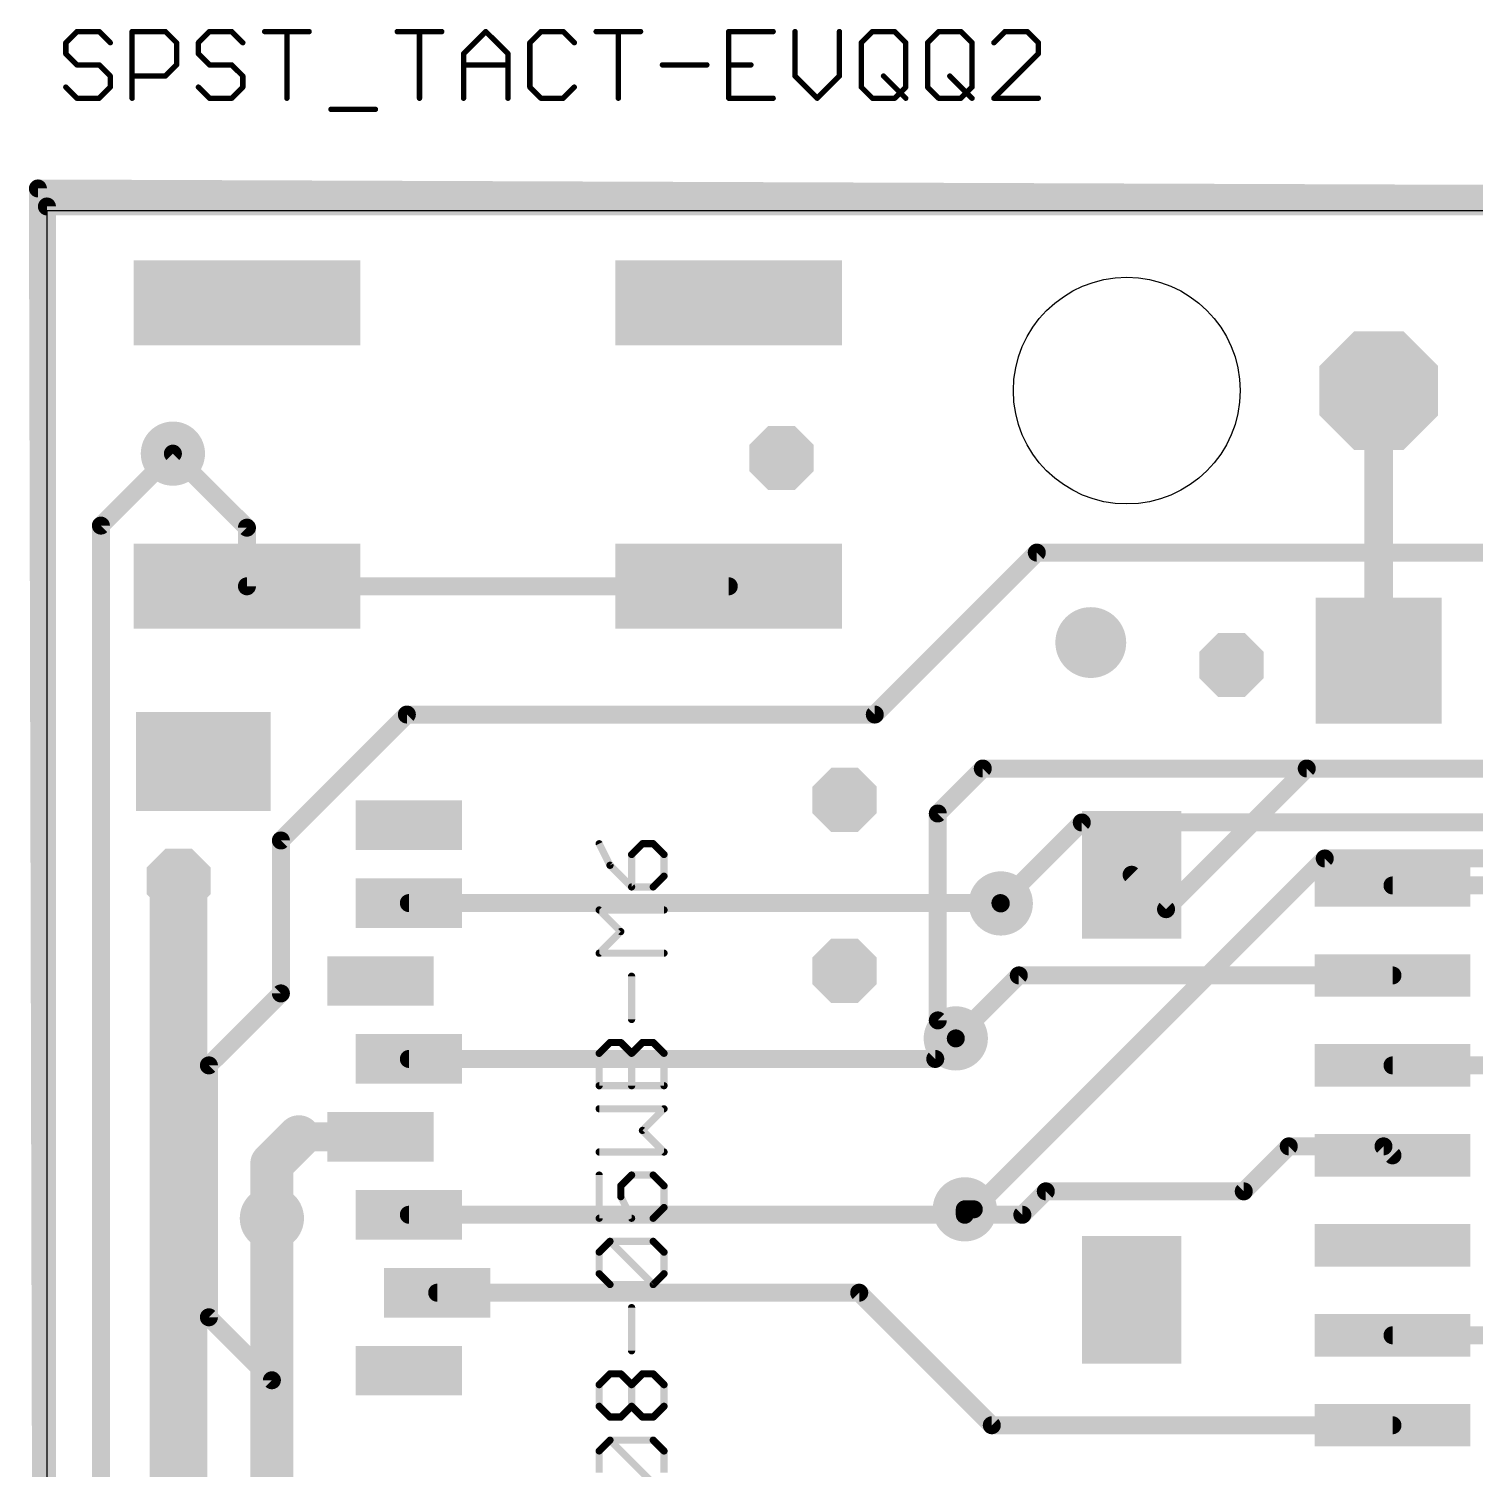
# Model space of a CAD drawing. Extents: x -2.6 to 77.4, y -0.1 to 55.9.
# Drawn here: x -0.25 to 20.14, y 35.59 to 55.91 of the extents above; entities that cross this region are included whole.
import ezdxf

# ---------------------------------------------------------------- set-up
doc = ezdxf.new("R2010")
doc.units = 0
for name, color, linetype in [('1', 12, 'CONTINUOUS'), ('16', 132, 'CONTINUOUS'), ('17', 110, 'CONTINUOUS'), ('18', 110, 'CONTINUOUS'), ('20', 53, 'CONTINUOUS'), ('27', 253, 'CONTINUOUS')]:
    doc.layers.add(name, color=color, linetype=linetype)

# ---------------------------------------------------------------- blocks, each defined once
blk = doc.blocks.new('RECT')
blk.add_solid([(-0.5, -0.5), (0.5, -0.5), (-0.5, 0.5), (0.5, 0.5)])
blk = doc.blocks.new('PIE')
at = {"const_width": 0.5}
blk.add_lwpolyline([(0, -0.25, 1), (0, 0.25, 1), (0, -0.25)], format="xyb", dxfattribs=at)
blk = doc.blocks.new('SQUAREP')
blk.add_solid([(-0.5, -0.5), (0.5, -0.5), (-0.5, 0.5), (0.5, 0.5)])
blk = doc.blocks.new('OCTAGONP')
at = {"const_width": 0.5}
blk.add_lwpolyline([(-0.25, -0.1036), (-0.25, 0.1036), (-0.1036, 0.25), (0.1036, 0.25), (0.25, 0.1036), (0.25, -0.1036), (0.1036, -0.25), (-0.1036, -0.25), (-0.25, -0.1036), (-0.25, 0.1036)], dxfattribs=at)
blk = doc.blocks.new('ROUNDV')
at = {"const_width": 0.5}
blk.add_lwpolyline([(0, -0.25, 1), (0, 0.25, 1), (0, -0.25)], format="xyb", dxfattribs=at)
blk = doc.blocks.new('OCTAGONV')
at = {"const_width": 0.5}
blk.add_lwpolyline([(-0.25, -0.1036), (-0.25, 0.1036), (-0.1036, 0.25), (0.1036, 0.25), (0.25, 0.1036), (0.25, -0.1036), (0.1036, -0.25), (-0.1036, -0.25), (-0.25, -0.1036), (-0.25, 0.1036)], dxfattribs=at)

msp = doc.modelspace()

# ---------------------------------------------------------------- linework, layer by layer
at = {"layer": '1'}
for points, const_width in [([(68.6, 53.4), (0, 53.4)], 0.254), ([(0, 53.4), (0, 0)], 0.254), ([(2.823, 48.866), (1.778, 49.911)], 0.254), ([(2.823, 48.038), (2.823, 48.866)], 0.254), ([(13.97, 48.514), (11.684, 46.228)], 0.254), ([(27.305, 48.514), (13.97, 48.514)], 0.254), ([(9.623, 48.038), (2.823, 48.038)], 0.254), ([(3.302, 44.45), (5.08, 46.228)], 0.254), ([(5.08, 46.228), (11.684, 46.228)], 0.254), ([(17.78, 45.466), (15.794, 43.48)], 0.254), ([(39.624, 45.466), (17.78, 45.466)], 0.254), ([(3.302, 42.291), (3.302, 44.45)], 0.254), ([(15.308, 43.966), (15.794, 43.48)], 0.254), ([(18.99, 43.815), (20.701, 43.815)], 0.254), ([(5.108, 43.566), (13.457, 43.566)], 0.254), ([(13.457, 43.566), (13.462, 43.561)], 0.254), ([(13.716, 42.545), (12.827, 41.656)], 0.254), ([(18.99, 42.545), (13.716, 42.545)], 0.254), ([(3.302, 42.291), (2.286, 41.275)], 0.254), ([(12.537, 41.366), (12.827, 41.656)], 0.254), ([(5.108, 41.366), (12.537, 41.366)], 0.254), ([(2.286, 41.275), (2.286, 37.719)], 0.254), ([(18.99, 41.275), (21.082, 41.275)], 0.254), ([(3.175, 39.885), (3.556, 40.266)], 0.6096), ([(4.708, 40.266), (3.556, 40.266)], 0.4064), ([(3.175, 39.116), (3.175, 39.885)], 0.6096), ([(16.891, 39.497), (17.526, 40.132)], 0.254), ([(17.526, 40.132), (18.863, 40.132)], 0.254), ([(18.863, 40.132), (18.99, 40.005)], 0.254), ([(13.766, 39.166), (14.097, 39.497)], 0.254), ([(14.097, 39.497), (16.891, 39.497)], 0.254), ([(12.954, 39.243), (12.954, 39.166)], 0.254), ([(5.108, 39.166), (12.954, 39.166)], 0.254), ([(12.954, 39.166), (13.766, 39.166)], 0.254), ([(5.508, 38.066), (11.464, 38.066)], 0.254), ([(11.464, 38.066), (13.335, 36.195)], 0.254), ([(2.286, 37.719), (3.175, 36.83)], 0.254), ([(20.32, 37.465), (18.99, 37.465)], 0.254), ([(3.175, 31.242), (3.175, 36.83)], 0.254), ([(13.335, 36.195), (18.99, 36.195)], 0.254)]:
    msp.add_lwpolyline(points, dxfattribs=dict(at, const_width=const_width))
for points, const_width in [([(0, 53.4635, 1), (0, 53.3365)], 0.127), ([(0.0635, 53.4, 1), (-0.0635, 53.4)], 0.127), ([(1.8229, 49.9559, 1), (1.7331, 49.8661)], 0.127), ([(2.8865, 48.866, 1), (2.7595, 48.866)], 0.127), ([(2.7781, 48.8211, 1), (2.8679, 48.9109)], 0.127), ([(13.97, 48.5775, 1), (13.97, 48.4505)], 0.127), ([(14.0149, 48.4691, 1), (13.9251, 48.5589)], 0.127), ([(2.823, 48.1015, 1), (2.823, 47.9745)], 0.127), ([(9.623, 47.9745, 1), (9.623, 48.1015)], 0.127), ([(2.7595, 48.038, 1), (2.8865, 48.038)], 0.127), ([(5.08, 46.2915, 1), (5.08, 46.1645)], 0.127), ([(5.1249, 46.1831, 1), (5.0351, 46.2729)], 0.127), ([(11.6391, 46.2729, 1), (11.7289, 46.1831)], 0.127), ([(11.684, 46.1645, 1), (11.684, 46.2915)], 0.127), ([(17.78, 45.5295, 1), (17.78, 45.4025)], 0.127), ([(17.8249, 45.4211, 1), (17.7351, 45.5109)], 0.127), ([(3.3655, 44.45, 1), (3.2385, 44.45)], 0.127), ([(3.2571, 44.4949, 1), (3.3469, 44.4051)], 0.127), ([(15.3529, 44.0109, 1), (15.2631, 43.9211)], 0.127), ([(18.99, 43.8785, 1), (18.99, 43.7515)], 0.127), ([(5.108, 43.6295, 1), (5.108, 43.5025)], 0.127), ([(13.5019, 43.6109, 1), (13.4121, 43.5211)], 0.127), ([(13.4171, 43.5161, 1), (13.5069, 43.6059)], 0.127), ([(13.457, 43.5025, 1), (13.457, 43.6295)], 0.127), ([(15.7491, 43.5249, 1), (15.8389, 43.4351)], 0.127), ([(15.7491, 43.4351, 1), (15.8389, 43.5249)], 0.127), ([(13.716, 42.6085, 1), (13.716, 42.4815)], 0.127), ([(13.7609, 42.5001, 1), (13.6711, 42.5899)], 0.127), ([(18.99, 42.4815, 1), (18.99, 42.6085)], 0.127), ([(3.2385, 42.291, 1), (3.3655, 42.291)], 0.127), ([(3.3469, 42.2461, 1), (3.2571, 42.3359)], 0.127), ([(12.7821, 41.7009, 1), (12.8719, 41.6111)], 0.127), ([(12.8719, 41.6111, 1), (12.7821, 41.7009)], 0.127), ([(5.108, 41.4295, 1), (5.108, 41.3025)], 0.127), ([(12.4921, 41.4109, 1), (12.5819, 41.3211)], 0.127), ([(12.537, 41.3025, 1), (12.537, 41.4295)], 0.127), ([(2.3495, 41.275, 1), (2.2225, 41.275)], 0.127), ([(2.2411, 41.3199, 1), (2.3309, 41.2301)], 0.127), ([(18.99, 41.3385, 1), (18.99, 41.2115)], 0.127), ([(3.6638, 40.1582, 1), (3.4482, 40.3738)], 0.3048), ([(3.556, 40.3676, 1), (3.556, 40.1644)], 0.2032), ([(4.708, 40.1644, 1), (4.708, 40.3676)], 0.2032), ([(3.3274, 39.885, 1), (3.0226, 39.885)], 0.3048), ([(17.526, 40.1955, 1), (17.526, 40.0685)], 0.127), ([(17.5709, 40.0871, 1), (17.4811, 40.1769)], 0.127), ([(18.9079, 40.1769, 1), (18.8181, 40.0871)], 0.127), ([(18.863, 40.0685, 1), (18.863, 40.1955)], 0.127), ([(3.0672, 39.9928, 1), (3.2828, 39.7772)], 0.3048), ([(18.9451, 39.9601, 1), (19.0349, 40.0499)], 0.127), ([(14.097, 39.5605, 1), (14.097, 39.4335)], 0.127), ([(14.1419, 39.4521, 1), (14.0521, 39.5419)], 0.127), ([(16.8461, 39.5419, 1), (16.9359, 39.4521)], 0.127), ([(16.891, 39.4335, 1), (16.891, 39.5605)], 0.127), ([(13.0175, 39.243, 1), (12.8905, 39.243)], 0.127), ([(3.0226, 39.116, 1), (3.3274, 39.116)], 0.3048), ([(5.108, 39.2295, 1), (5.108, 39.1025)], 0.127), ([(12.954, 39.2295, 1), (12.954, 39.1025)], 0.127), ([(12.8905, 39.166, 1), (13.0175, 39.166)], 0.127), ([(12.954, 39.1025, 1), (12.954, 39.2295)], 0.127), ([(13.7211, 39.2109, 1), (13.8109, 39.1211)], 0.127), ([(13.766, 39.1025, 1), (13.766, 39.2295)], 0.127), ([(5.508, 38.1295, 1), (5.508, 38.0025)], 0.127), ([(11.5089, 38.1109, 1), (11.4191, 38.0211)], 0.127), ([(11.464, 38.0025, 1), (11.464, 38.1295)], 0.127), ([(2.3309, 37.7639, 1), (2.2411, 37.6741)], 0.127), ([(2.2225, 37.719, 1), (2.3495, 37.719)], 0.127), ([(18.99, 37.5285, 1), (18.99, 37.4015)], 0.127), ([(3.2385, 36.83, 1), (3.1115, 36.83)], 0.127), ([(3.1301, 36.7851, 1), (3.2199, 36.8749)], 0.127), ([(13.335, 36.2585, 1), (13.335, 36.1315)], 0.127), ([(18.99, 36.1315, 1), (18.99, 36.2585)], 0.127), ([(13.2901, 36.1501, 1), (13.3799, 36.2399)], 0.127)]:
    msp.add_lwpolyline(points, format="xyb", dxfattribs=dict(at, const_width=const_width))
at = {"layer": '16'}
for points, const_width in [([(68.6, 53.4), (-0.127, 53.654)], 0.254), ([(-0.127, 53.654), (0, 0)], 0.254), ([(18.796, 50.8), (18.796, 46.99)], 0.4064), ([(1.778, 49.911), (0.762, 48.895)], 0.254), ([(0.762, 48.895), (0.762, 25.4)], 0.254), ([(13.208, 45.466), (12.573, 44.831)], 0.254), ([(23.749, 45.466), (13.208, 45.466)], 0.254), ([(12.573, 44.831), (12.573, 41.91)], 0.254), ([(13.462, 43.561), (14.605, 44.704)], 0.254), ([(14.605, 44.704), (23.495, 44.704)], 0.254), ([(1.859, 34.482), (1.859, 43.88)], 0.8128), ([(18.034, 44.196), (13.081, 39.243)], 0.254), ([(21.463, 44.196), (18.034, 44.196)], 0.254), ([(12.573, 41.91), (12.827, 41.656)], 0.254), ([(3.175, 35.306), (3.175, 39.116)], 0.6096), ([(13.081, 39.243), (12.954, 39.243)], 0.254), ([(4.826, 33.655), (3.175, 35.306)], 0.6096)]:
    msp.add_lwpolyline(points, dxfattribs=dict(at, const_width=const_width))
for points, const_width in [([(-0.1268, 53.7175, 1), (-0.1272, 53.5905)], 0.127), ([(-0.0635, 53.6542, 1), (-0.1905, 53.6538)], 0.127), ([(18.8976, 50.8, 1), (18.6944, 50.8)], 0.2032), ([(1.8229, 49.8661, 1), (1.7331, 49.9559)], 0.127), ([(0.8255, 48.895, 1), (0.6985, 48.895)], 0.127), ([(0.7171, 48.9399, 1), (0.8069, 48.8501)], 0.127), ([(18.6944, 46.99, 1), (18.8976, 46.99)], 0.2032), ([(13.208, 45.5295, 1), (13.208, 45.4025)], 0.127), ([(13.2529, 45.4211, 1), (13.1631, 45.5109)], 0.127), ([(12.6365, 44.831, 1), (12.5095, 44.831)], 0.127), ([(12.5281, 44.8759, 1), (12.6179, 44.7861)], 0.127), ([(14.605, 44.7675, 1), (14.605, 44.6405)], 0.127), ([(14.6499, 44.6591, 1), (14.5601, 44.7489)], 0.127), ([(2.0622, 43.88, 1), (1.6558, 43.88)], 0.4064), ([(18.034, 44.2595, 1), (18.034, 44.1325)], 0.127), ([(18.0789, 44.1511, 1), (17.9891, 44.2409)], 0.127), ([(13.4171, 43.6059, 1), (13.5069, 43.5161)], 0.127), ([(12.6179, 41.9549, 1), (12.5281, 41.8651)], 0.127), ([(12.5095, 41.91, 1), (12.6365, 41.91)], 0.127), ([(12.7821, 41.6111, 1), (12.8719, 41.7009)], 0.127), ([(3.3274, 39.116, 1), (3.0226, 39.116)], 0.3048), ([(12.954, 39.3065, 1), (12.954, 39.1795)], 0.127), ([(13.081, 39.1795, 1), (13.081, 39.3065)], 0.127), ([(13.0361, 39.2879, 1), (13.1259, 39.1981)], 0.127), ([(3.2828, 35.4138, 1), (3.0672, 35.1982)], 0.3048)]:
    msp.add_lwpolyline(points, format="xyb", dxfattribs=dict(at, const_width=const_width))
at = {"layer": '20'}
for p, q in [((64.516, 53.34), (0, 53.34)), ((0, 53.34), (0, 0))]:
    msp.add_line(p, q, dxfattribs=at)
msp.add_circle((15.24, 50.8), 1.6, dxfattribs=at)
at = {"layer": '27'}
for points, const_width in [([(0.4239, 55.8687), (0.2671, 55.7119)], 0.0762), ([(0.7374, 55.8687), (0.4239, 55.8687)], 0.0762), ([(0.8942, 55.7119), (0.7374, 55.8687)], 0.0762), ([(1.2026, 54.9281), (1.2026, 55.8687)], 0.0762), ([(1.2026, 55.8687), (1.6729, 55.8687)], 0.0762), ([(1.6729, 55.8687), (1.8297, 55.7119)], 0.0762), ([(2.2949, 55.8687), (2.1381, 55.7119)], 0.0762), ([(2.6084, 55.8687), (2.2949, 55.8687)], 0.0762), ([(2.7652, 55.7119), (2.6084, 55.8687)], 0.0762), ([(3.0737, 55.8687), (3.7007, 55.8687)], 0.0762), ([(3.3872, 54.9281), (3.3872, 55.8687)], 0.0762), ([(4.9447, 55.8687), (5.5718, 55.8687)], 0.0762), ([(5.2582, 54.9281), (5.2582, 55.8687)], 0.0762), ([(5.8802, 55.5552), (6.1937, 55.8687)], 0.0762), ([(6.1937, 55.8687), (6.5073, 55.5552)], 0.0762), ([(6.9725, 55.8687), (6.8157, 55.7119)], 0.0762), ([(7.286, 55.8687), (6.9725, 55.8687)], 0.0762), ([(7.4428, 55.7119), (7.286, 55.8687)], 0.0762), ([(7.7513, 55.8687), (8.3783, 55.8687)], 0.0762), ([(8.0648, 54.9281), (8.0648, 55.8687)], 0.0762), ([(10.2494, 55.8687), (9.6223, 55.8687)], 0.0762), ([(9.6223, 55.8687), (9.6223, 54.9281)], 0.0762), ([(10.5578, 55.8687), (10.5578, 55.2416)], 0.0762), ([(11.1849, 55.2416), (11.1849, 55.8687)], 0.0762), ([(11.4933, 55.7119), (11.6501, 55.8687)], 0.0762), ([(11.6501, 55.8687), (11.9636, 55.8687)], 0.0762), ([(11.9636, 55.8687), (12.1204, 55.7119)], 0.0762), ([(12.4288, 55.7119), (12.5856, 55.8687)], 0.0762), ([(12.5856, 55.8687), (12.8991, 55.8687)], 0.0762), ([(12.8991, 55.8687), (13.0559, 55.7119)], 0.0762), ([(13.5211, 55.8687), (13.3644, 55.7119)], 0.0762), ([(13.8347, 55.8687), (13.5211, 55.8687)], 0.0762), ([(13.9914, 55.7119), (13.8347, 55.8687)], 0.0762), ([(0.2671, 55.7119), (0.2671, 55.5552)], 0.0762), ([(1.8297, 55.7119), (1.8297, 55.3984)], 0.0762), ([(2.1381, 55.7119), (2.1381, 55.5552)], 0.0762), ([(6.8157, 55.7119), (6.8157, 55.0849)], 0.0762), ([(11.4933, 55.0849), (11.4933, 55.7119)], 0.0762), ([(12.1204, 55.7119), (12.1204, 55.0849)], 0.0762), ([(12.4288, 55.0849), (12.4288, 55.7119)], 0.0762), ([(13.0559, 55.7119), (13.0559, 55.0849)], 0.0762), ([(13.9914, 55.5552), (13.9914, 55.7119)], 0.0762), ([(0.2671, 55.5552), (0.4239, 55.3984)], 0.0762), ([(2.1381, 55.5552), (2.2949, 55.3984)], 0.0762), ([(5.8802, 54.9281), (5.8802, 55.5552)], 0.0762), ([(6.5073, 55.5552), (6.5073, 54.9281)], 0.0762), ([(13.3644, 54.9281), (13.9914, 55.5552)], 0.0762), ([(0.4239, 55.3984), (0.7374, 55.3984)], 0.0762), ([(0.7374, 55.3984), (0.8942, 55.2416)], 0.0762), ([(0.8942, 55.2416), (0.8942, 55.0849)], 0.0762), ([(1.6729, 55.2416), (1.2026, 55.2416)], 0.0762), ([(1.8297, 55.3984), (1.6729, 55.2416)], 0.0762), ([(2.2949, 55.3984), (2.6084, 55.3984)], 0.0762), ([(2.6084, 55.3984), (2.7652, 55.2416)], 0.0762), ([(2.7652, 55.2416), (2.7652, 55.0849)], 0.0762), ([(5.8802, 55.3984), (6.5073, 55.3984)], 0.0762), ([(8.6868, 55.3984), (9.3138, 55.3984)], 0.0762), ([(9.6223, 55.3984), (9.9358, 55.3984)], 0.0762), ([(10.5578, 55.2416), (10.8713, 54.9281)], 0.0762), ([(10.8713, 54.9281), (11.1849, 55.2416)], 0.0762), ([(11.8069, 55.2416), (12.1204, 54.9281)], 0.0762), ([(12.7424, 55.2416), (13.0559, 54.9281)], 0.0762), ([(0.4239, 54.9281), (0.2671, 55.0849)], 0.0762), ([(0.8942, 55.0849), (0.7374, 54.9281)], 0.0762), ([(2.2949, 54.9281), (2.1381, 55.0849)], 0.0762), ([(2.7652, 55.0849), (2.6084, 54.9281)], 0.0762), ([(6.8157, 55.0849), (6.9725, 54.9281)], 0.0762), ([(7.286, 54.9281), (7.4428, 55.0849)], 0.0762), ([(11.6501, 54.9281), (11.4933, 55.0849)], 0.0762), ([(12.1204, 55.0849), (11.9636, 54.9281)], 0.0762), ([(12.5856, 54.9281), (12.4288, 55.0849)], 0.0762), ([(13.0559, 55.0849), (12.8991, 54.9281)], 0.0762), ([(0.7374, 54.9281), (0.4239, 54.9281)], 0.0762), ([(2.6084, 54.9281), (2.2949, 54.9281)], 0.0762), ([(6.9725, 54.9281), (7.286, 54.9281)], 0.0762), ([(9.6223, 54.9281), (10.2494, 54.9281)], 0.0762), ([(11.9636, 54.9281), (11.6501, 54.9281)], 0.0762), ([(12.8991, 54.9281), (12.5856, 54.9281)], 0.0762), ([(13.9914, 54.9281), (13.3644, 54.9281)], 0.0762), ([(4.0092, 54.7713), (4.6362, 54.7713)], 0.0762), ([(7.794, 44.4044), (7.9466, 44.0993)], 0.1016), ([(8.4041, 44.4044), (8.2516, 44.2519)], 0.1016), ([(8.2516, 44.2519), (8.2516, 43.7943)], 0.1016), ([(8.5567, 44.4044), (8.4041, 44.4044)], 0.1016), ([(8.7092, 44.2519), (8.5567, 44.4044)], 0.1016), ([(8.7092, 43.9468), (8.7092, 44.2519)], 0.1016), ([(7.9466, 44.0993), (8.2516, 43.7943)], 0.1016), ([(8.5567, 43.7943), (8.7092, 43.9468)], 0.1016), ([(8.2516, 43.7943), (8.5567, 43.7943)], 0.1016), ([(8.0991, 43.1638), (7.794, 43.4689)], 0.1016), ([(7.794, 43.4689), (8.7092, 43.4689)], 0.1016), ([(7.794, 42.8588), (8.0991, 43.1638)], 0.1016), ([(8.7092, 42.8588), (7.794, 42.8588)], 0.1016), ([(8.2516, 41.9232), (8.2516, 42.5334)], 0.1016), ([(7.794, 41.4453), (7.9466, 41.5978)], 0.1016), ([(7.9466, 41.5978), (8.0991, 41.5978)], 0.1016), ([(8.0991, 41.5978), (8.2516, 41.4453)], 0.1016), ([(8.2516, 41.4453), (8.4041, 41.5978)], 0.1016), ([(8.4041, 41.5978), (8.5567, 41.5978)], 0.1016), ([(8.5567, 41.5978), (8.7092, 41.4453)], 0.1016), ([(7.794, 40.9877), (7.794, 41.4453)], 0.1016), ([(8.2516, 40.9877), (8.2516, 41.4453)], 0.1016), ([(8.7092, 41.4453), (8.7092, 40.9877)], 0.1016), ([(8.7092, 40.9877), (7.794, 40.9877)], 0.1016), ([(8.7092, 40.6623), (7.794, 40.6623)], 0.1016), ([(8.4041, 40.3573), (8.7092, 40.6623)], 0.1016), ([(8.7092, 40.0522), (8.4041, 40.3573)], 0.1016), ([(7.794, 40.0522), (8.7092, 40.0522)], 0.1016), ([(7.794, 39.7268), (7.794, 39.1167)], 0.1016), ([(8.0991, 39.5743), (8.2516, 39.7268)], 0.1016), ([(8.2516, 39.7268), (8.5567, 39.7268)], 0.1016), ([(8.5567, 39.7268), (8.7092, 39.5743)], 0.1016), ([(8.0991, 39.4217), (8.0991, 39.5743)], 0.1016), ([(8.7092, 39.5743), (8.7092, 39.2692)], 0.1016), ([(8.2516, 39.1167), (8.0991, 39.4217)], 0.1016), ([(7.794, 39.1167), (8.2516, 39.1167)], 0.1016), ([(8.7092, 39.2692), (8.5567, 39.1167)], 0.1016), ([(7.794, 38.6388), (7.9466, 38.7913)], 0.1016), ([(7.9466, 38.7913), (8.5567, 38.7913)], 0.1016), ([(8.5567, 38.1812), (7.9466, 38.7913)], 0.1016), ([(8.5567, 38.7913), (8.7092, 38.6388)], 0.1016), ([(7.794, 38.3337), (7.794, 38.6388)], 0.1016), ([(8.7092, 38.6388), (8.7092, 38.3337)], 0.1016), ([(7.9466, 38.1812), (7.794, 38.3337)], 0.1016), ([(8.7092, 38.3337), (8.5567, 38.1812)], 0.1016), ([(8.5567, 38.1812), (7.9466, 38.1812)], 0.1016), ([(8.2516, 37.2456), (8.2516, 37.8558)], 0.1016), ([(7.794, 36.7677), (7.9466, 36.9202)], 0.1016), ([(7.9466, 36.9202), (8.0991, 36.9202)], 0.1016), ([(8.0991, 36.9202), (8.2516, 36.7677)], 0.1016), ([(8.2516, 36.7677), (8.4041, 36.9202)], 0.1016), ([(8.4041, 36.9202), (8.5567, 36.9202)], 0.1016), ([(8.5567, 36.9202), (8.7092, 36.7677)], 0.1016), ([(7.794, 36.4627), (7.794, 36.7677)], 0.1016), ([(8.2516, 36.4627), (8.2516, 36.7677)], 0.1016), ([(8.7092, 36.7677), (8.7092, 36.4627)], 0.1016), ([(7.9466, 36.3101), (7.794, 36.4627)], 0.1016), ([(8.2516, 36.4627), (8.0991, 36.3101)], 0.1016), ([(8.4041, 36.3101), (8.2516, 36.4627)], 0.1016), ([(8.7092, 36.4627), (8.5567, 36.3101)], 0.1016), ([(8.0991, 36.3101), (7.9466, 36.3101)], 0.1016), ([(8.5567, 36.3101), (8.4041, 36.3101)], 0.1016), ([(7.794, 35.8322), (7.9466, 35.9847)], 0.1016), ([(7.9466, 35.9847), (8.5567, 35.9847)], 0.1016), ([(8.5567, 35.3746), (7.9466, 35.9847)], 0.1016), ([(8.5567, 35.9847), (8.7092, 35.8322)], 0.1016), ([(7.794, 35.5271), (7.794, 35.8322)], 0.1016), ([(8.7092, 35.8322), (8.7092, 35.5271)], 0.1016)]:
    msp.add_lwpolyline(points, dxfattribs=dict(at, const_width=const_width))
for points, const_width in [([(0.4239, 55.8878, 1), (0.4239, 55.8497)], 0.0381), ([(0.4373, 55.8552, 1), (0.4104, 55.8822)], 0.0381), ([(0.7509, 55.8822, 1), (0.7239, 55.8552)], 0.0381), ([(0.7374, 55.8497, 1), (0.7374, 55.8878)], 0.0381), ([(1.2217, 55.8687, 1), (1.1836, 55.8687)], 0.0381), ([(1.2026, 55.8878, 1), (1.2026, 55.8497)], 0.0381), ([(1.6864, 55.8822, 1), (1.6594, 55.8552)], 0.0381), ([(1.6729, 55.8497, 1), (1.6729, 55.8878)], 0.0381), ([(2.2949, 55.8878, 1), (2.2949, 55.8497)], 0.0381), ([(2.3084, 55.8552, 1), (2.2814, 55.8822)], 0.0381), ([(2.6219, 55.8822, 1), (2.595, 55.8552)], 0.0381), ([(2.6084, 55.8497, 1), (2.6084, 55.8878)], 0.0381), ([(3.0737, 55.8878, 1), (3.0737, 55.8497)], 0.0381), ([(3.4062, 55.8687, 1), (3.3681, 55.8687)], 0.0381), ([(3.7007, 55.8497, 1), (3.7007, 55.8878)], 0.0381), ([(4.9447, 55.8878, 1), (4.9447, 55.8497)], 0.0381), ([(5.2773, 55.8687, 1), (5.2392, 55.8687)], 0.0381), ([(5.5718, 55.8497, 1), (5.5718, 55.8878)], 0.0381), ([(6.2072, 55.8822, 1), (6.1803, 55.8552)], 0.0381), ([(6.2072, 55.8552, 1), (6.1803, 55.8822)], 0.0381), ([(6.9725, 55.8878, 1), (6.9725, 55.8497)], 0.0381), ([(6.986, 55.8552, 1), (6.959, 55.8822)], 0.0381), ([(7.2995, 55.8822, 1), (7.2726, 55.8552)], 0.0381), ([(7.286, 55.8497, 1), (7.286, 55.8878)], 0.0381), ([(7.7513, 55.8878, 1), (7.7513, 55.8497)], 0.0381), ([(8.0838, 55.8687, 1), (8.0457, 55.8687)], 0.0381), ([(8.3783, 55.8497, 1), (8.3783, 55.8878)], 0.0381), ([(9.6413, 55.8687, 1), (9.6032, 55.8687)], 0.0381), ([(9.6223, 55.8878, 1), (9.6223, 55.8497)], 0.0381), ([(10.2494, 55.8497, 1), (10.2494, 55.8878)], 0.0381), ([(10.5769, 55.8687, 1), (10.5388, 55.8687)], 0.0381), ([(11.2039, 55.8687, 1), (11.1658, 55.8687)], 0.0381), ([(11.6501, 55.8878, 1), (11.6501, 55.8497)], 0.0381), ([(11.6636, 55.8552, 1), (11.6366, 55.8822)], 0.0381), ([(11.9771, 55.8822, 1), (11.9502, 55.8552)], 0.0381), ([(11.9636, 55.8497, 1), (11.9636, 55.8878)], 0.0381), ([(12.5856, 55.8878, 1), (12.5856, 55.8497)], 0.0381), ([(12.5991, 55.8552, 1), (12.5721, 55.8822)], 0.0381), ([(12.9126, 55.8822, 1), (12.8857, 55.8552)], 0.0381), ([(12.8991, 55.8497, 1), (12.8991, 55.8878)], 0.0381), ([(13.5211, 55.8878, 1), (13.5211, 55.8497)], 0.0381), ([(13.5346, 55.8552, 1), (13.5077, 55.8822)], 0.0381), ([(13.8481, 55.8822, 1), (13.8212, 55.8552)], 0.0381), ([(13.8347, 55.8497, 1), (13.8347, 55.8878)], 0.0381), ([(0.2862, 55.7119, 1), (0.248, 55.7119)], 0.0381), ([(0.2536, 55.7254, 1), (0.2806, 55.6985)], 0.0381), ([(0.8807, 55.6985, 1), (0.9076, 55.7254)], 0.0381), ([(1.8487, 55.7119, 1), (1.8106, 55.7119)], 0.0381), ([(1.8162, 55.6985, 1), (1.8432, 55.7254)], 0.0381), ([(2.1572, 55.7119, 1), (2.1191, 55.7119)], 0.0381), ([(2.1247, 55.7254, 1), (2.1516, 55.6985)], 0.0381), ([(2.7517, 55.6985, 1), (2.7787, 55.7254)], 0.0381), ([(6.8348, 55.7119, 1), (6.7967, 55.7119)], 0.0381), ([(6.8023, 55.7254, 1), (6.8292, 55.6985)], 0.0381), ([(7.4293, 55.6985, 1), (7.4563, 55.7254)], 0.0381), ([(11.5124, 55.7119, 1), (11.4743, 55.7119)], 0.0381), ([(11.4799, 55.7254, 1), (11.5068, 55.6985)], 0.0381), ([(12.1394, 55.7119, 1), (12.1013, 55.7119)], 0.0381), ([(12.1069, 55.6985, 1), (12.1339, 55.7254)], 0.0381), ([(12.4479, 55.7119, 1), (12.4098, 55.7119)], 0.0381), ([(12.4154, 55.7254, 1), (12.4423, 55.6985)], 0.0381), ([(13.075, 55.7119, 1), (13.0369, 55.7119)], 0.0381), ([(13.0424, 55.6985, 1), (13.0694, 55.7254)], 0.0381), ([(13.3509, 55.7254, 1), (13.3778, 55.6985)], 0.0381), ([(14.0105, 55.7119, 1), (13.9724, 55.7119)], 0.0381), ([(13.978, 55.6985, 1), (14.0049, 55.7254)], 0.0381), ([(0.248, 55.5552, 1), (0.2862, 55.5552)], 0.0381), ([(0.2806, 55.5686, 1), (0.2536, 55.5417)], 0.0381), ([(2.1191, 55.5552, 1), (2.1572, 55.5552)], 0.0381), ([(2.1516, 55.5686, 1), (2.1247, 55.5417)], 0.0381), ([(5.8667, 55.5686, 1), (5.8937, 55.5417)], 0.0381), ([(5.8993, 55.5552, 1), (5.8612, 55.5552)], 0.0381), ([(6.5263, 55.5552, 1), (6.4882, 55.5552)], 0.0381), ([(6.4938, 55.5417, 1), (6.5208, 55.5686)], 0.0381), ([(13.9724, 55.5552, 1), (14.0105, 55.5552)], 0.0381), ([(14.0049, 55.5417, 1), (13.978, 55.5686)], 0.0381), ([(0.4239, 55.4175, 1), (0.4239, 55.3794)], 0.0381), ([(0.4104, 55.3849, 1), (0.4373, 55.4119)], 0.0381), ([(0.7509, 55.4119, 1), (0.7239, 55.3849)], 0.0381), ([(0.7374, 55.3794, 1), (0.7374, 55.4175)], 0.0381), ([(0.9132, 55.2416, 1), (0.8751, 55.2416)], 0.0381), ([(0.8807, 55.2282, 1), (0.9076, 55.2551)], 0.0381), ([(1.2026, 55.2607, 1), (1.2026, 55.2226)], 0.0381), ([(1.6594, 55.2551, 1), (1.6864, 55.2282)], 0.0381), ([(1.6729, 55.2226, 1), (1.6729, 55.2607)], 0.0381), ([(1.8106, 55.3984, 1), (1.8487, 55.3984)], 0.0381), ([(1.8432, 55.3849, 1), (1.8162, 55.4119)], 0.0381), ([(2.2949, 55.4175, 1), (2.2949, 55.3794)], 0.0381), ([(2.2814, 55.3849, 1), (2.3084, 55.4119)], 0.0381), ([(2.6219, 55.4119, 1), (2.595, 55.3849)], 0.0381), ([(2.6084, 55.3794, 1), (2.6084, 55.4175)], 0.0381), ([(2.7843, 55.2416, 1), (2.7462, 55.2416)], 0.0381), ([(2.7517, 55.2282, 1), (2.7787, 55.2551)], 0.0381), ([(5.8802, 55.4175, 1), (5.8802, 55.3794)], 0.0381), ([(6.5073, 55.3794, 1), (6.5073, 55.4175)], 0.0381), ([(8.6868, 55.4175, 1), (8.6868, 55.3794)], 0.0381), ([(9.3138, 55.3794, 1), (9.3138, 55.4175)], 0.0381), ([(9.6223, 55.4175, 1), (9.6223, 55.3794)], 0.0381), ([(9.9358, 55.3794, 1), (9.9358, 55.4175)], 0.0381), ([(10.5713, 55.2551, 1), (10.5443, 55.2282)], 0.0381), ([(11.1983, 55.2282, 1), (11.1714, 55.2551)], 0.0381), ([(11.8203, 55.2551, 1), (11.7934, 55.2282)], 0.0381), ([(12.7558, 55.2551, 1), (12.7289, 55.2282)], 0.0381), ([(0.2806, 55.0983, 1), (0.2536, 55.0714)], 0.0381), ([(0.8751, 55.0849, 1), (0.9132, 55.0849)], 0.0381), ([(0.9076, 55.0714, 1), (0.8807, 55.0983)], 0.0381), ([(2.1516, 55.0983, 1), (2.1247, 55.0714)], 0.0381), ([(2.7462, 55.0849, 1), (2.7843, 55.0849)], 0.0381), ([(2.7787, 55.0714, 1), (2.7517, 55.0983)], 0.0381), ([(6.8292, 55.0983, 1), (6.8023, 55.0714)], 0.0381), ([(6.7967, 55.0849, 1), (6.8348, 55.0849)], 0.0381), ([(7.4563, 55.0714, 1), (7.4293, 55.0983)], 0.0381), ([(10.5388, 55.2416, 1), (10.5769, 55.2416)], 0.0381), ([(11.1658, 55.2416, 1), (11.2039, 55.2416)], 0.0381), ([(11.4743, 55.0849, 1), (11.5124, 55.0849)], 0.0381), ([(11.5068, 55.0983, 1), (11.4799, 55.0714)], 0.0381), ([(12.1013, 55.0849, 1), (12.1394, 55.0849)], 0.0381), ([(12.1339, 55.0714, 1), (12.1069, 55.0983)], 0.0381), ([(12.4423, 55.0983, 1), (12.4154, 55.0714)], 0.0381), ([(12.4098, 55.0849, 1), (12.4479, 55.0849)], 0.0381), ([(13.0369, 55.0849, 1), (13.075, 55.0849)], 0.0381), ([(13.0694, 55.0714, 1), (13.0424, 55.0983)], 0.0381), ([(0.4239, 54.9472, 1), (0.4239, 54.9091)], 0.0381), ([(0.4104, 54.9146, 1), (0.4373, 54.9416)], 0.0381), ([(0.7239, 54.9416, 1), (0.7509, 54.9146)], 0.0381), ([(0.7374, 54.9091, 1), (0.7374, 54.9472)], 0.0381), ([(1.1836, 54.9281, 1), (1.2217, 54.9281)], 0.0381), ([(2.2949, 54.9472, 1), (2.2949, 54.9091)], 0.0381), ([(2.2814, 54.9146, 1), (2.3084, 54.9416)], 0.0381), ([(2.595, 54.9416, 1), (2.6219, 54.9146)], 0.0381), ([(2.6084, 54.9091, 1), (2.6084, 54.9472)], 0.0381), ([(3.3681, 54.9281, 1), (3.4062, 54.9281)], 0.0381), ([(5.2392, 54.9281, 1), (5.2773, 54.9281)], 0.0381), ([(5.8612, 54.9281, 1), (5.8993, 54.9281)], 0.0381), ([(6.4882, 54.9281, 1), (6.5263, 54.9281)], 0.0381), ([(6.9725, 54.9472, 1), (6.9725, 54.9091)], 0.0381), ([(6.959, 54.9146, 1), (6.986, 54.9416)], 0.0381), ([(7.2726, 54.9416, 1), (7.2995, 54.9146)], 0.0381), ([(7.286, 54.9091, 1), (7.286, 54.9472)], 0.0381), ([(8.0457, 54.9281, 1), (8.0838, 54.9281)], 0.0381), ([(9.6032, 54.9281, 1), (9.6413, 54.9281)], 0.0381), ([(9.6223, 54.9472, 1), (9.6223, 54.9091)], 0.0381), ([(10.2494, 54.9091, 1), (10.2494, 54.9472)], 0.0381), ([(10.8579, 54.9416, 1), (10.8848, 54.9146)], 0.0381), ([(10.8579, 54.9146, 1), (10.8848, 54.9416)], 0.0381), ([(11.6501, 54.9472, 1), (11.6501, 54.9091)], 0.0381), ([(11.6366, 54.9146, 1), (11.6636, 54.9416)], 0.0381), ([(11.9502, 54.9416, 1), (11.9771, 54.9146)], 0.0381), ([(11.9636, 54.9091, 1), (11.9636, 54.9472)], 0.0381), ([(12.1069, 54.9146, 1), (12.1339, 54.9416)], 0.0381), ([(12.5856, 54.9472, 1), (12.5856, 54.9091)], 0.0381), ([(12.5721, 54.9146, 1), (12.5991, 54.9416)], 0.0381), ([(12.8857, 54.9416, 1), (12.9126, 54.9146)], 0.0381), ([(12.8991, 54.9091, 1), (12.8991, 54.9472)], 0.0381), ([(13.0424, 54.9146, 1), (13.0694, 54.9416)], 0.0381), ([(13.3509, 54.9416, 1), (13.3778, 54.9146)], 0.0381), ([(13.3644, 54.9472, 1), (13.3644, 54.9091)], 0.0381), ([(13.9914, 54.9091, 1), (13.9914, 54.9472)], 0.0381), ([(4.0092, 54.7904, 1), (4.0092, 54.7523)], 0.0381), ([(4.6362, 54.7523, 1), (4.6362, 54.7904)], 0.0381), ([(7.8167, 44.4157, 1), (7.7713, 44.393)], 0.0508), ([(8.277, 44.2519, 1), (8.2262, 44.2519)], 0.0508), ([(8.2336, 44.2698, 1), (8.2696, 44.2339)], 0.0508), ([(8.4041, 44.4298, 1), (8.4041, 44.379)], 0.0508), ([(8.4221, 44.3864, 1), (8.3862, 44.4224)], 0.0508), ([(8.5746, 44.4224, 1), (8.5387, 44.3864)], 0.0508), ([(8.5567, 44.379, 1), (8.5567, 44.4298)], 0.0508), ([(8.7346, 44.2519, 1), (8.6838, 44.2519)], 0.0508), ([(8.6912, 44.2339, 1), (8.7272, 44.2698)], 0.0508), ([(7.9645, 44.1173, 1), (7.9286, 44.0814)], 0.0508), ([(7.9238, 44.088, 1), (7.9693, 44.1107)], 0.0508), ([(8.6838, 43.9468, 1), (8.7346, 43.9468)], 0.0508), ([(8.7272, 43.9288, 1), (8.6912, 43.9648)], 0.0508), ([(8.2516, 43.8197, 1), (8.2516, 43.7689)], 0.0508), ([(8.2262, 43.7943, 1), (8.277, 43.7943)], 0.0508), ([(8.2336, 43.7763, 1), (8.2696, 43.8122)], 0.0508), ([(8.5387, 43.8122, 1), (8.5746, 43.7763)], 0.0508), ([(8.5567, 43.7689, 1), (8.5567, 43.8197)], 0.0508), ([(7.794, 43.4943, 1), (7.794, 43.4435)], 0.0508), ([(7.812, 43.4868, 1), (7.7761, 43.4509)], 0.0508), ([(8.7092, 43.4435, 1), (8.7092, 43.4943)], 0.0508), ([(8.117, 43.1459, 1), (8.0811, 43.1818)], 0.0508), ([(8.0811, 43.1459, 1), (8.117, 43.1818)], 0.0508), ([(7.794, 42.8842, 1), (7.794, 42.8334)], 0.0508), ([(7.7761, 42.8767, 1), (7.812, 42.8408)], 0.0508), ([(8.7092, 42.8334, 1), (8.7092, 42.8842)], 0.0508), ([(8.277, 42.5334, 1), (8.2262, 42.5334)], 0.0508), ([(8.2262, 41.9232, 1), (8.277, 41.9232)], 0.0508), ([(7.9466, 41.6232, 1), (7.9466, 41.5724)], 0.0508), ([(7.9645, 41.5799, 1), (7.9286, 41.6158)], 0.0508), ([(8.117, 41.6158, 1), (8.0811, 41.5799)], 0.0508), ([(8.0991, 41.5724, 1), (8.0991, 41.6232)], 0.0508), ([(8.4041, 41.6232, 1), (8.4041, 41.5724)], 0.0508), ([(8.4221, 41.5799, 1), (8.3862, 41.6158)], 0.0508), ([(8.5746, 41.6158, 1), (8.5387, 41.5799)], 0.0508), ([(8.5567, 41.5724, 1), (8.5567, 41.6232)], 0.0508), ([(7.8194, 41.4453, 1), (7.7686, 41.4453)], 0.0508), ([(7.7761, 41.4633, 1), (7.812, 41.4273)], 0.0508), ([(8.2336, 41.4633, 1), (8.2696, 41.4273)], 0.0508), ([(8.277, 41.4453, 1), (8.2262, 41.4453)], 0.0508), ([(8.2336, 41.4273, 1), (8.2696, 41.4633)], 0.0508), ([(8.7346, 41.4453, 1), (8.6838, 41.4453)], 0.0508), ([(8.6912, 41.4273, 1), (8.7272, 41.4633)], 0.0508), ([(7.794, 41.0131, 1), (7.794, 40.9623)], 0.0508), ([(7.7686, 40.9877, 1), (7.8194, 40.9877)], 0.0508), ([(8.2262, 40.9877, 1), (8.277, 40.9877)], 0.0508), ([(8.6838, 40.9877, 1), (8.7346, 40.9877)], 0.0508), ([(8.7092, 40.9623, 1), (8.7092, 41.0131)], 0.0508), ([(7.794, 40.6877, 1), (7.794, 40.6369)], 0.0508), ([(8.7272, 40.6444, 1), (8.6912, 40.6803)], 0.0508), ([(8.7092, 40.6369, 1), (8.7092, 40.6877)], 0.0508), ([(8.4221, 40.3752, 1), (8.3862, 40.3393)], 0.0508), ([(8.3862, 40.3752, 1), (8.4221, 40.3393)], 0.0508), ([(7.794, 40.0776, 1), (7.794, 40.0268)], 0.0508), ([(8.6912, 40.0342, 1), (8.7272, 40.0702)], 0.0508), ([(8.7092, 40.0268, 1), (8.7092, 40.0776)], 0.0508), ([(7.8194, 39.7268, 1), (7.7686, 39.7268)], 0.0508), ([(8.2516, 39.7522, 1), (8.2516, 39.7014)], 0.0508), ([(8.2696, 39.7088, 1), (8.2336, 39.7448)], 0.0508), ([(8.5746, 39.7448, 1), (8.5387, 39.7088)], 0.0508), ([(8.5567, 39.7014, 1), (8.5567, 39.7522)], 0.0508), ([(8.1245, 39.5743, 1), (8.0737, 39.5743)], 0.0508), ([(8.0811, 39.5922, 1), (8.117, 39.5563)], 0.0508), ([(8.7346, 39.5743, 1), (8.6838, 39.5743)], 0.0508), ([(8.6912, 39.5563, 1), (8.7272, 39.5922)], 0.0508), ([(8.1218, 39.4331, 1), (8.0764, 39.4104)], 0.0508), ([(8.0737, 39.4217, 1), (8.1245, 39.4217)], 0.0508), ([(7.794, 39.1421, 1), (7.794, 39.0913)], 0.0508), ([(8.2516, 39.0913, 1), (8.2516, 39.1421)], 0.0508), ([(8.5387, 39.1346, 1), (8.5746, 39.0987)], 0.0508), ([(8.6838, 39.2692, 1), (8.7346, 39.2692)], 0.0508), ([(8.7272, 39.2512, 1), (8.6912, 39.2872)], 0.0508), ([(7.7686, 39.1167, 1), (7.8194, 39.1167)], 0.0508), ([(8.2289, 39.1053, 1), (8.2743, 39.128)], 0.0508), ([(7.9466, 38.8167, 1), (7.9466, 38.7659)], 0.0508), ([(7.9645, 38.8092, 1), (7.9286, 38.7733)], 0.0508), ([(7.9645, 38.7733, 1), (7.9286, 38.8092)], 0.0508), ([(8.5746, 38.8092, 1), (8.5387, 38.7733)], 0.0508), ([(8.5567, 38.7659, 1), (8.5567, 38.8167)], 0.0508), ([(7.8194, 38.6388, 1), (7.7686, 38.6388)], 0.0508), ([(7.7761, 38.6567, 1), (7.812, 38.6208)], 0.0508), ([(8.7346, 38.6388, 1), (8.6838, 38.6388)], 0.0508), ([(8.6912, 38.6208, 1), (8.7272, 38.6567)], 0.0508), ([(7.7686, 38.3337, 1), (7.8194, 38.3337)], 0.0508), ([(7.812, 38.3516, 1), (7.7761, 38.3157)], 0.0508), ([(8.6838, 38.3337, 1), (8.7346, 38.3337)], 0.0508), ([(8.7272, 38.3157, 1), (8.6912, 38.3516)], 0.0508), ([(7.9466, 38.2066, 1), (7.9466, 38.1558)], 0.0508), ([(7.9286, 38.1632, 1), (7.9645, 38.1991)], 0.0508), ([(8.5387, 38.1991, 1), (8.5746, 38.1632)], 0.0508), ([(8.5387, 38.1632, 1), (8.5746, 38.1991)], 0.0508), ([(8.5567, 38.1558, 1), (8.5567, 38.2066)], 0.0508), ([(8.277, 37.8558, 1), (8.2262, 37.8558)], 0.0508), ([(8.2262, 37.2456, 1), (8.277, 37.2456)], 0.0508), ([(7.9466, 36.9456, 1), (7.9466, 36.8948)], 0.0508), ([(7.9645, 36.9023, 1), (7.9286, 36.9382)], 0.0508), ([(8.117, 36.9382, 1), (8.0811, 36.9023)], 0.0508), ([(8.0991, 36.8948, 1), (8.0991, 36.9456)], 0.0508), ([(8.4041, 36.9456, 1), (8.4041, 36.8948)], 0.0508), ([(8.4221, 36.9023, 1), (8.3862, 36.9382)], 0.0508), ([(8.5746, 36.9382, 1), (8.5387, 36.9023)], 0.0508), ([(8.5567, 36.8948, 1), (8.5567, 36.9456)], 0.0508), ([(7.8194, 36.7677, 1), (7.7686, 36.7677)], 0.0508), ([(7.7761, 36.7857, 1), (7.812, 36.7498)], 0.0508), ([(8.277, 36.7677, 1), (8.2262, 36.7677)], 0.0508), ([(8.2336, 36.7857, 1), (8.2696, 36.7498)], 0.0508), ([(8.2336, 36.7498, 1), (8.2696, 36.7857)], 0.0508), ([(8.7346, 36.7677, 1), (8.6838, 36.7677)], 0.0508), ([(8.6912, 36.7498, 1), (8.7272, 36.7857)], 0.0508), ([(7.812, 36.4806, 1), (7.7761, 36.4447)], 0.0508), ([(8.2696, 36.4806, 1), (8.2336, 36.4447)], 0.0508), ([(8.2696, 36.4447, 1), (8.2336, 36.4806)], 0.0508), ([(8.7272, 36.4447, 1), (8.6912, 36.4806)], 0.0508), ([(7.7686, 36.4627, 1), (7.8194, 36.4627)], 0.0508), ([(7.9466, 36.3355, 1), (7.9466, 36.2847)], 0.0508), ([(7.9286, 36.2922, 1), (7.9645, 36.3281)], 0.0508), ([(8.0811, 36.3281, 1), (8.117, 36.2922)], 0.0508), ([(8.0991, 36.2847, 1), (8.0991, 36.3355)], 0.0508), ([(8.2262, 36.4627, 1), (8.277, 36.4627)], 0.0508), ([(8.4041, 36.3355, 1), (8.4041, 36.2847)], 0.0508), ([(8.3862, 36.2922, 1), (8.4221, 36.3281)], 0.0508), ([(8.5387, 36.3281, 1), (8.5746, 36.2922)], 0.0508), ([(8.5567, 36.2847, 1), (8.5567, 36.3355)], 0.0508), ([(8.6838, 36.4627, 1), (8.7346, 36.4627)], 0.0508), ([(7.9466, 36.0101, 1), (7.9466, 35.9593)], 0.0508), ([(7.9645, 36.0027, 1), (7.9286, 35.9668)], 0.0508), ([(7.9645, 35.9668, 1), (7.9286, 36.0027)], 0.0508), ([(8.5746, 36.0027, 1), (8.5387, 35.9668)], 0.0508), ([(8.5567, 35.9593, 1), (8.5567, 36.0101)], 0.0508), ([(7.8194, 35.8322, 1), (7.7686, 35.8322)], 0.0508), ([(7.7761, 35.8502, 1), (7.812, 35.8142)], 0.0508), ([(8.7346, 35.8322, 1), (8.6838, 35.8322)], 0.0508), ([(8.6912, 35.8142, 1), (8.7272, 35.8502)], 0.0508)]:
    msp.add_lwpolyline(points, format="xyb", dxfattribs=dict(at, const_width=const_width))

# ---------------------------------------------------------------- block references
at = {"layer": '1'}
for p, xscale, yscale in [((2.823, 52.038), 3.2, 1.2), ((9.623, 52.038), 3.2, 1.2), ((2.823, 48.038), 3.2, 1.2), ((9.623, 48.038), 3.2, 1.2), ((15.308, 43.966), 1.4, 1.8), ((15.308, 37.966), 1.4, 1.8)]:
    msp.add_blockref('RECT', p, dxfattribs=dict(at, xscale=xscale, yscale=yscale))
msp.add_blockref('PIE', (14.732, 47.244), dxfattribs=at)
for p, xscale, yscale, rotation in [((2.208, 45.566), 1.4, 1.9, 270), ((5.108, 44.666), 0.7, 1.5, 270), ((18.99, 43.815), 0.6, 2.2, 90), ((5.108, 43.566), 0.7, 1.5, 270), ((18.99, 42.545), 0.6, 2.2, 90), ((4.708, 42.466), 0.7, 1.5, 270), ((5.108, 41.366), 0.7, 1.5, 270), ((18.99, 41.275), 0.6, 2.2, 90), ((4.708, 40.266), 0.7, 1.5, 270), ((18.99, 40.005), 0.6, 2.2, 90), ((5.108, 39.166), 0.7, 1.5, 270), ((18.99, 38.735), 0.6, 2.2, 90), ((5.508, 38.066), 0.7, 1.5, 270), ((18.99, 37.465), 0.6, 2.2, 90), ((5.108, 36.966), 0.7, 1.5, 270), ((18.99, 36.195), 0.6, 2.2, 90)]:
    msp.add_blockref('RECT', p, dxfattribs=dict(at, xscale=xscale, yscale=yscale, rotation=rotation))
at = {"layer": '17', "xscale": 1.6764, "yscale": 1.6764}
msp.add_blockref('OCTAGONP', (18.796, 50.8), dxfattribs=at)
msp.add_blockref('OCTAGONP', (18.796, 50.8), dxfattribs=at)
at = {"layer": '17', "xscale": 1.778, "yscale": 1.778, "rotation": 90}
msp.add_blockref('SQUAREP', (18.796, 46.99), dxfattribs=at)
msp.add_blockref('SQUAREP', (18.796, 46.99), dxfattribs=at)
at = {"layer": '18', "xscale": 0.9064, "yscale": 0.9064}
for name, p in [('ROUNDV', (1.778, 49.911)), ('ROUNDV', (1.778, 49.911)), ('OCTAGONV', (10.368, 49.849)), ('OCTAGONV', (10.368, 49.849)), ('OCTAGONV', (16.718, 46.928)), ('OCTAGONV', (16.718, 46.928)), ('OCTAGONV', (11.257, 45.023)), ('OCTAGONV', (11.257, 45.023)), ('OCTAGONV', (1.859, 43.88)), ('OCTAGONV', (1.859, 43.88)), ('ROUNDV', (13.462, 43.561)), ('ROUNDV', (13.462, 43.561)), ('OCTAGONV', (11.257, 42.61)), ('OCTAGONV', (11.257, 42.61)), ('ROUNDV', (12.827, 41.656)), ('ROUNDV', (12.827, 41.656)), ('ROUNDV', (3.175, 39.116)), ('ROUNDV', (3.175, 39.116)), ('ROUNDV', (12.954, 39.243)), ('ROUNDV', (12.954, 39.243))]:
    msp.add_blockref(name, p, dxfattribs=at)

doc.saveas('drawing.dxf')
